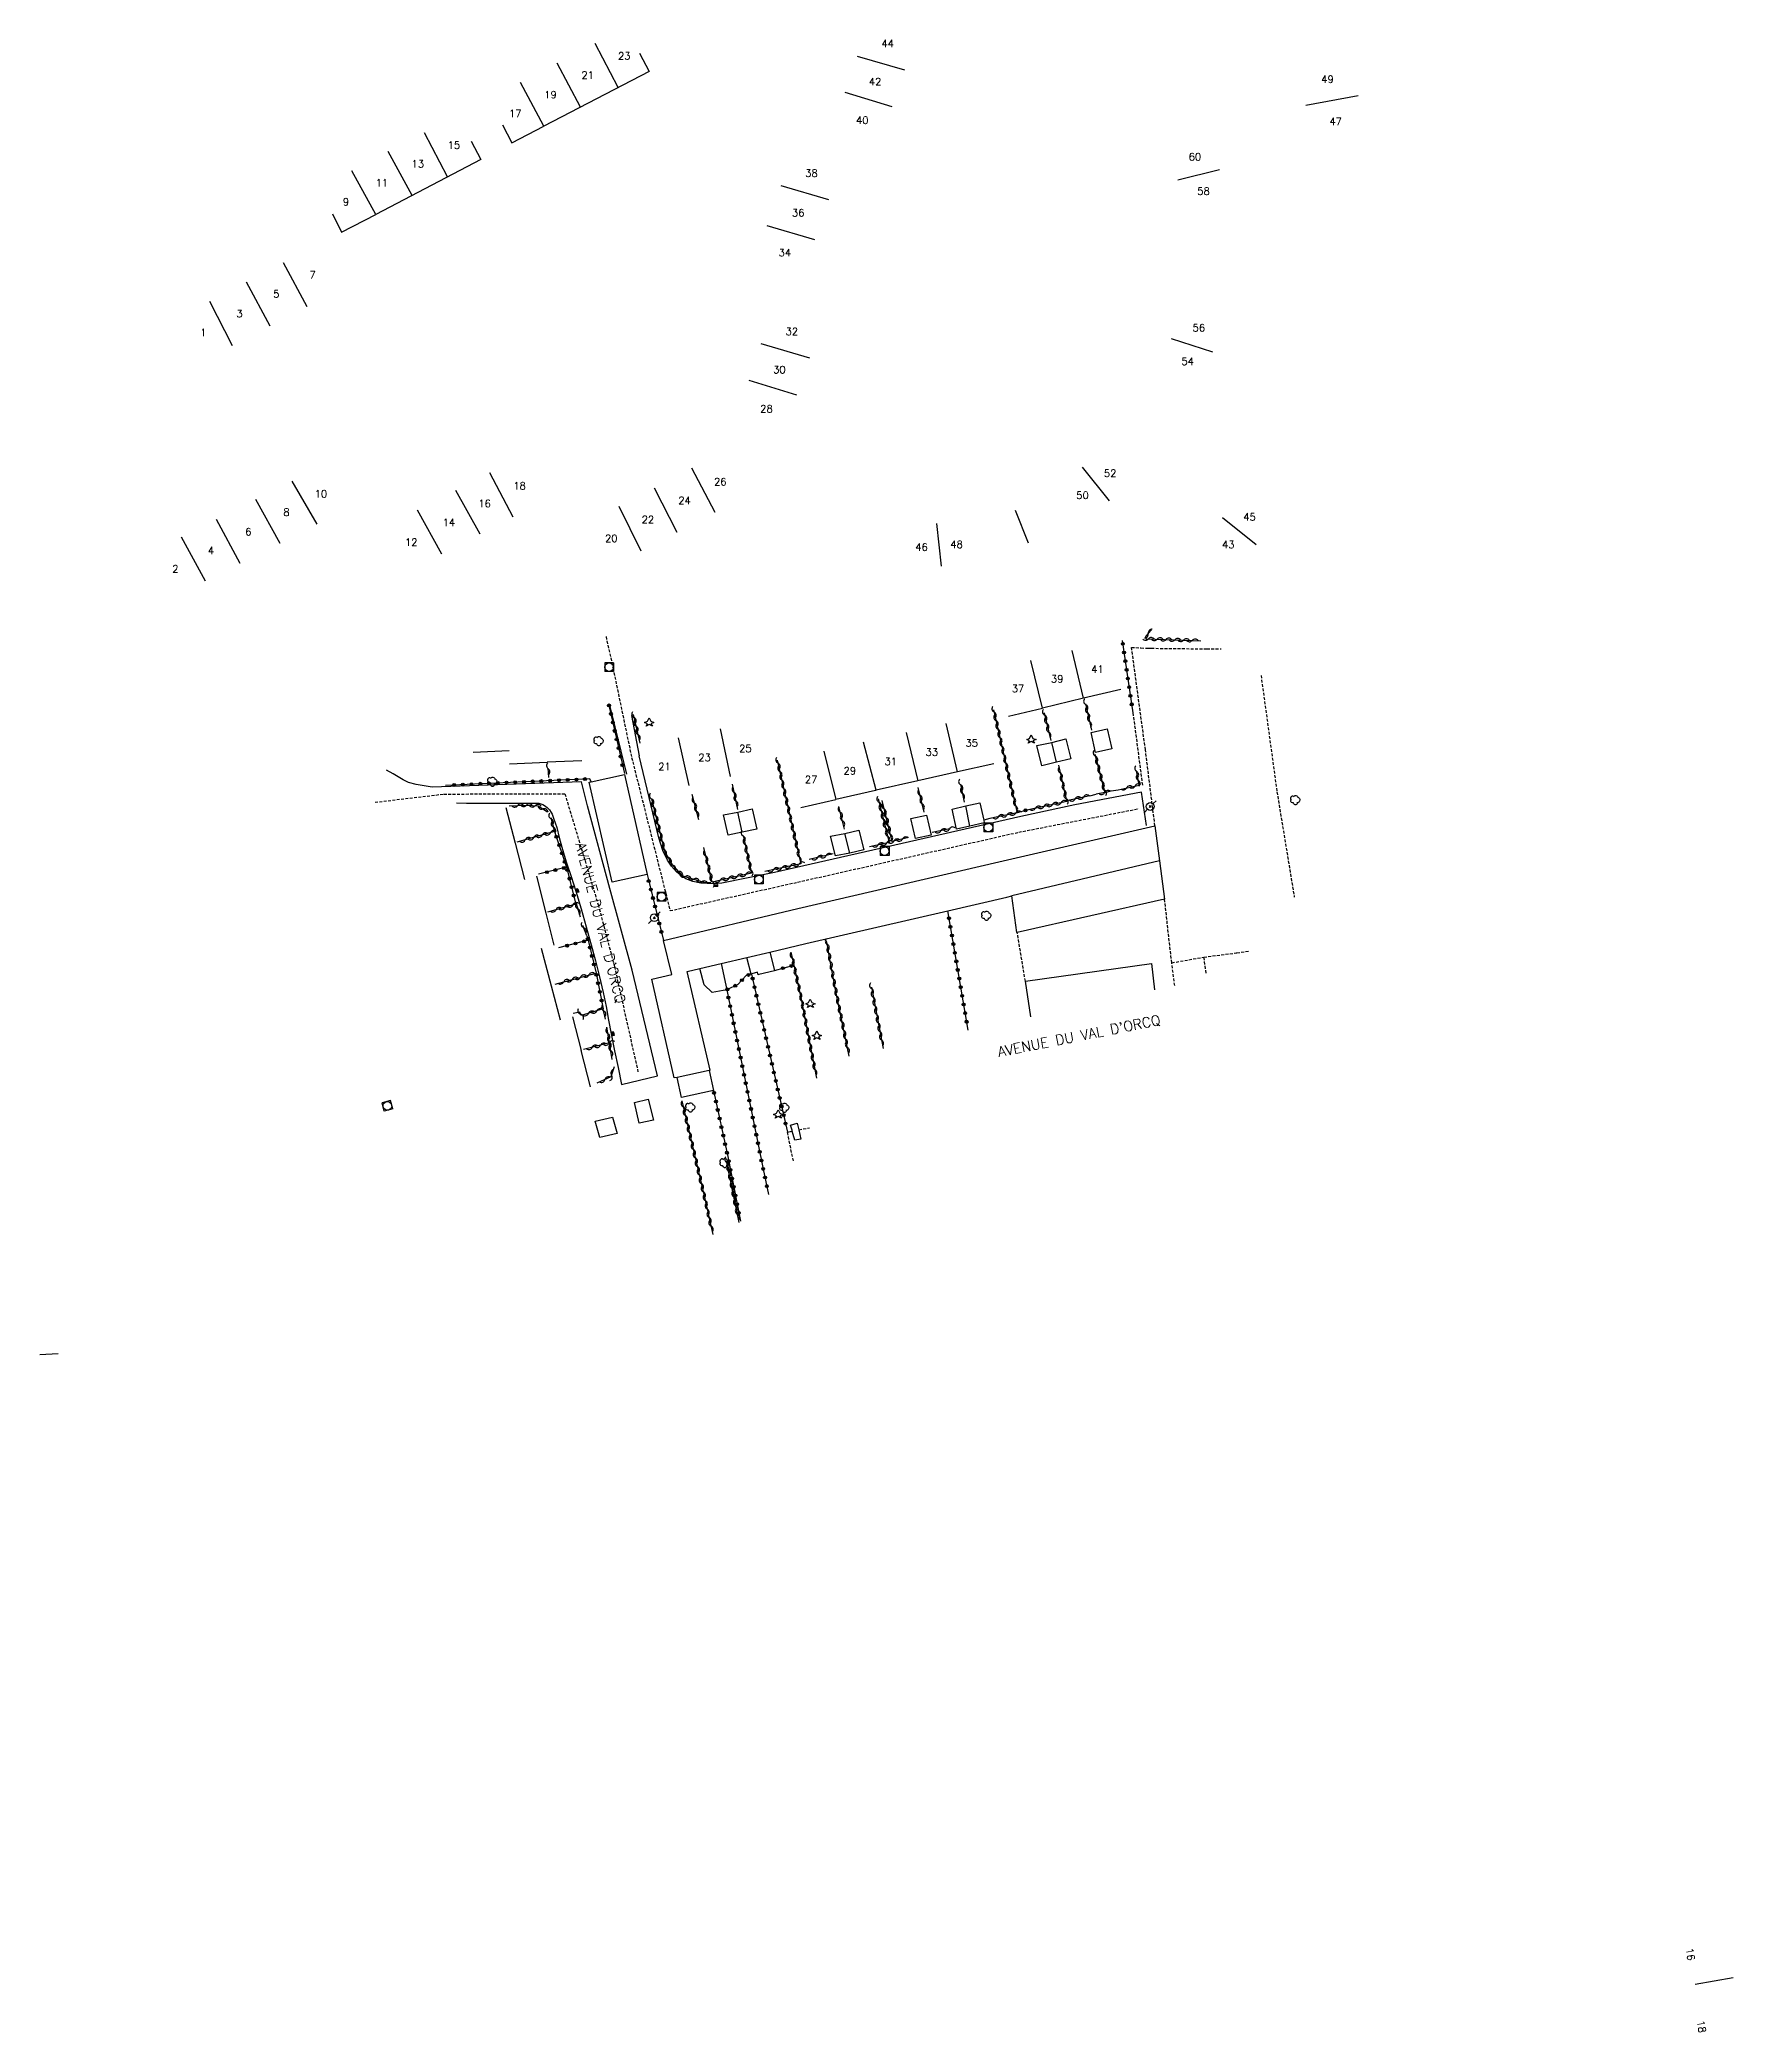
# Model space of a CAD drawing. Header units: millimetres. Extents: x 79056 to 79975, y 144167 to 145000.
# Drawn here: x 79350.2 to 79640.7, y 144166.7 to 144508.6 of the extents above; entities that cross this region are included whole.
import ezdxf
from ezdxf.enums import TextEntityAlignment as Align

# ---------------------------------------------------------------- set-up
doc = ezdxf.new("R2010")
doc.units = ezdxf.units.MM
doc.linetypes.add('DASHED', pattern=[0.75, 0.5, -0.25])
doc.layers.get('0').update_dxf_attribs({"linetype": 'CONTINUOUS'})
for name, color, linetype in [('W0001', 6, 'DASHED'), ('W0008', 7, 'CONTINUOUS'), ('W0014', 7, 'CONTINUOUS'), ('W0100', 7, 'CONTINUOUS'), ('W0101', 7, 'CONTINUOUS'), ('W0104', 1, 'CONTINUOUS'), ('W0105', 7, 'CONTINUOUS'), ('W0112', 1, 'DASHED'), ('W0300', 7, 'CONTINUOUS'), ('W0303', 7, 'CONTINUOUS'), ('W0310', 3, 'CONTINUOUS'), ('W0323', 7, 'CONTINUOUS'), ('W0401', 7, 'CONTINUOUS'), ('W0420', 7, 'CONTINUOUS'), ('W0473', 7, 'CONTINUOUS'), ('W0989', 7, 'CONTINUOUS'), ('W0991', 7, 'CONTINUOUS'), ('W1102', 7, 'CONTINUOUS')]:
    doc.layers.add(name, color=color, linetype=linetype)
doc.styles.get("Standard").update_dxf_attribs({"font": 'romans.shx', "width": 0.85})

# ---------------------------------------------------------------- blocks, each defined once
blk = doc.blocks.new('T300')
for p, q in [((-0.8, 0.51), (-0.86, 0.34)), ((-0.86, 0.34), (-0.86, 0.17)), ((-0.86, 0.17), (-0.74, 0.06)), ((-0.69, 0.63), (-0.8, 0.51)), ((-0.8, -0.06), (-0.74, 0.06)), ((-0.74, 0.06), (-0.69, 0.11)), ((-0.57, 0.69), (-0.69, 0.63)), ((-0.46, 0.69), (-0.57, 0.69)), ((-0.29, 0.63), (-0.46, 0.69)), ((-0.29, 0.63), (-0.17, 0.74)), ((-0.23, 0.57), (-0.29, 0.63)), ((-0.17, 0.74), (-0.06, 0.8)), ((-0.06, 0.8), (0.06, 0.8)), ((0.06, 0.8), (0.23, 0.74)), ((0.23, 0.74), (0.34, 0.63)), ((0.34, 0.63), (0.4, 0.51)), ((0.46, 0.46), (0.34, 0.46)), ((0.4, 0.51), (0.4, 0.46)), ((0.57, 0.4), (0.46, 0.46)), ((0.57, 0.4), (0.69, 0.29)), ((0.69, 0.29), (0.74, 0.17)), ((0.74, 0.06), (0.69, -0.17)), ((0.74, 0.17), (0.74, 0.06)), ((-0.8, -0.17), (-0.8, -0.06)), ((-0.8, -0.23), (-0.8, -0.17)), ((-0.74, -0.34), (-0.8, -0.23)), ((-0.69, -0.4), (-0.74, -0.34)), ((-0.51, -0.46), (-0.69, -0.4)), ((-0.4, -0.46), (-0.51, -0.46)), ((-0.4, -0.46), (-0.34, -0.46)), ((-0.34, -0.46), (-0.34, -0.4)), ((-0.34, -0.51), (-0.34, -0.46)), ((-0.29, -0.63), (-0.34, -0.51)), ((-0.17, -0.74), (-0.29, -0.63)), ((-0.06, -0.8), (-0.17, -0.74)), ((0.06, -0.8), (-0.06, -0.8)), ((0.17, -0.74), (0.06, -0.8)), ((0.23, -0.69), (0.17, -0.74)), ((0.29, -0.46), (0.23, -0.46)), ((0.29, -0.63), (0.23, -0.69)), ((0.46, -0.4), (0.29, -0.46)), ((0.34, -0.51), (0.29, -0.63)), ((0.34, -0.51), (0.34, -0.46)), ((0.57, -0.34), (0.46, -0.4)), ((0.63, -0.29), (0.57, -0.34)), ((0.69, -0.17), (0.63, -0.29))]:
    blk.add_line(p, q)
blk = doc.blocks.new('T303')
for p, q in [((-0.77, 0), (-0.28, 0.21)), ((-0.28, -0.21), (-0.77, 0)), ((-0.28, 0.21), (0, 0.83)), ((0, 0.83), (0.28, 0.21)), ((0.28, 0.21), (0.83, 0)), ((0.83, 0), (0.28, -0.21)), ((-0.49, -0.63), (-0.28, -0.21)), ((0, -0.35), (-0.49, -0.63)), ((0.56, -0.63), (0, -0.35)), ((0.28, -0.21), (0.56, -0.63))]:
    blk.add_line(p, q)
blk = doc.blocks.new('T401')
for p, q in [((-0.3, 0.3), (0, 0.3)), ((-0.3, -0.25), (-0.3, 0.3)), ((-0.3, 0.15), (0, 0.15)), ((-0.3, 0), (0, 0)), ((0, 0.3), (0, -0.25)), ((-0.3, -0.15), (0, -0.15)), ((-0.3, -0.25), (-0.3, -0.3)), ((-0.3, -0.3), (0, -0.3)), ((0, -0.3), (0, -0.25))]:
    blk.add_line(p, q)
blk = doc.blocks.new('T473')
for p, q in [((-0.166667, 0.166667), (0.166667, -0.166667)), ((-0.166667, -0.166667), (0.166667, 0.166667)), ((0.500001, 0.500001), (1.000002, 1.000002)), ((-1.000002, -1.000002), (-0.500001, -0.500001))]:
    blk.add_line(p, q)
blk.add_ellipse((0, 0), major_axis=(0.471405, 0.471405), ratio=1, start_param=5.4977871438, end_param=11.780972451)
blk = doc.blocks.new('T420')
for p, q in [((0.75, 0.75), (-0.75, 0.75)), ((-0.75, 0.75), (-0.75, -0.75)), ((0.75, 0.75), (0.75, -0.75)), ((0.75, -0.75), (-0.75, -0.75))]:
    blk.add_line(p, q)
blk.add_ellipse((0, 0), major_axis=(-0.53, 0.53), ratio=1, start_param=3.926991, end_param=10.210176)
blk = doc.blocks.new('t310o')
at = {"color": 0, "linetype": 'Continuous'}
for centre, start, end in [((-0.5, 0.38), 216.8699, 323.1304), ((0.5, -0.37), 36.8699, 143.1303)]:
    blk.add_arc(centre, 0.625, start, end, dxfattribs=at)
blk = doc.blocks.new('t323o')
at = {"color": 0, "linetype": 'Continuous'}
for radius in [0.25, 0.15]:
    blk.add_circle((0, 0), radius, dxfattribs=at)

msp = doc.modelspace()

# ---------------------------------------------------------------- linework, layer by layer
at = {"layer": 'W0001'}
for points in [[(79447.34, 144406.2), (79448.54, 144400.78), (79451.74, 144385.45), (79458.33, 144359.18), (79480.21, 144364.07), (79518.14, 144372.64), (79538.75, 144376.68)], [(79407.71, 144377.78), (79419.53, 144379.19), (79440.28, 144379.22), (79446, 144360.2), (79448.79, 144349.56), (79452.87, 144331.31)]]:
    msp.add_lwpolyline(points, dxfattribs=at)
at = {"layer": 'W0008'}
for points in [[(79447.89, 144394.69), (79450.86, 144382.58)], [(79451.72, 144392.64), (79453.03, 144385.73)], [(79518.52, 144375.36), (79501.9, 144371.56), (79476.25, 144365.74), (79467.2, 144363.91), (79465.76, 144363.79), (79463.62, 144363.87), (79462.24, 144364.2), (79461.05, 144364.64), (79460.34, 144365.11), (79459.45, 144365.82), (79458.58, 144366.8), (79457.88, 144367.86), (79457.08, 144369.52), (79456.39, 144371.67), (79453.03, 144385.73)], [(79443.12, 144381.26), (79417.54, 144380.36), (79416.16, 144380.58), (79414.78, 144380.8), (79413.46, 144381.17), (79412.56, 144381.61), (79411.69, 144382.12), (79410.82, 144382.64)], [(79450.01, 144329.37), (79456.2, 144330.83), (79451.81, 144348.97), (79448.02, 144362.99), (79444.18, 144377.17), (79443.12, 144381.26)], [(79421.67, 144377.68), (79423.41, 144377.6), (79425.03, 144377.61), (79426.65, 144377.63), (79429.71, 144377.64), (79432.76, 144377.64), (79435.81, 144377.64)], [(79435.81, 144377.64), (79436.15, 144377.5), (79436.48, 144377.37), (79436.79, 144377.21), (79437.23, 144376.88), (79437.62, 144376.47), (79437.94, 144376.02), (79438.09, 144375.72), (79438.21, 144375.39), (79438.34, 144375.07), (79438.88, 144373.43), (79439.3, 144371.76), (79439.74, 144370.09), (79440.53, 144367.57), (79441.36, 144365.06), (79442.16, 144362.55), (79443.08, 144359.48), (79443.96, 144356.39), (79444.81, 144353.3), (79445.54, 144350.58), (79446.24, 144347.85), (79446.87, 144345.11), (79447.34, 144342.75), (79447.77, 144340.39), (79448.21, 144338.02), (79448.8, 144335.14), (79449.41, 144332.25), (79450.01, 144329.37)], [(79540.08, 144373.79), (79539.19, 144379.52), (79527.76, 144377.31), (79518.52, 144375.36)]]:
    msp.add_lwpolyline(points, dxfattribs=at)
at = {"layer": 'W0014'}
msp.add_lwpolyline([(79410.82, 144382.64), (79409.69, 144383.27)], dxfattribs=at)
at = {"layer": 'W0100', "flags": 128}
msp.add_lwpolyline([(79353.34, 144283.13), (79350.21, 144282.96)], dxfattribs=at)
at = {"layer": 'W0100'}
msp.add_lwpolyline([(79634.17, 144175.01), (79640.71, 144176.15)], dxfattribs=at)
at = {"layer": 'W0101'}
for points in [[(79453.11, 144506.33), (79454.76, 144503.18), (79436.68, 144493.78)], [(79429.57, 144494.02), (79431.19, 144490.92), (79436.68, 144493.78)], [(79424.2, 144491.24), (79425.86, 144488.08), (79407.84, 144478.64)], [(79400.39, 144478.73), (79401.99, 144475.59), (79407.84, 144478.64)], [(79535.64, 144397.15), (79529.25, 144395.62)], [(79516.41, 144392.54), (79522.23, 144393.94)], [(79529.25, 144395.62), (79522.23, 144393.94)], [(79430.7, 144386.58), (79424.53, 144386.3)], [(79430.8, 144384.37), (79437.22, 144384.63)], [(79443.19, 144384.87), (79437.22, 144384.63)], [(79513.86, 144384.39), (79507.64, 144382.98)], [(79493.67, 144379.83), (79493.57, 144379.8), (79486.78, 144378.25)], [(79500.82, 144381.44), (79493.67, 144379.83)], [(79507.64, 144382.98), (79500.82, 144381.44)], [(79430.18, 144376.86), (79431.74, 144370.76)], [(79480.77, 144376.88), (79486.78, 144378.25)], [(79431.74, 144370.76), (79433.33, 144364.55)], [(79435.39, 144365.08), (79436.99, 144358.77)], [(79436.99, 144358.77), (79438.38, 144353.28)], [(79436.21, 144352.73), (79437.93, 144346.3)], [(79437.93, 144346.3), (79439.49, 144340.44)], [(79441.57, 144340.96), (79443.06, 144335.16)], [(79444.66, 144328.95), (79443.06, 144335.16)]]:
    msp.add_lwpolyline(points, dxfattribs=at)
at = {"layer": 'W0104'}
for points in [[(79531.32, 144386.31), (79530.55, 144389.75), (79533.33, 144390.4), (79534.12, 144386.96), (79531.32, 144386.31)], [(79448.39, 144364.05), (79444.44, 144381.21), (79444.81, 144381.29), (79450.54, 144382.52), (79454.38, 144365.38)], [(79500.41, 144371.57), (79499.65, 144375.02), (79502.32, 144375.59), (79503.11, 144372.14), (79500.41, 144371.57)], [(79453.05, 144322.7), (79452.2, 144326.29), (79454.55, 144326.84), (79455.47, 144323.21), (79453.05, 144322.7)], [(79446.27, 144320.23), (79445.49, 144323.04), (79448.48, 144323.75), (79449.23, 144320.94), (79446.27, 144320.23)]]:
    msp.add_lwpolyline(points, close=True, dxfattribs=at)
for points in [[(79524.64, 144384.66), (79522.09, 144384.04), (79521.27, 144387.53), (79523.82, 144388.03)], [(79523.82, 144388.03), (79526.23, 144388.69), (79527.1, 144385.23), (79524.64, 144384.66)], [(79524.64, 144384.66), (79523.82, 144388.03)], [(79469.98, 144376.09), (79472.41, 144376.63), (79473.22, 144373.19), (79470.68, 144372.67)], [(79509.77, 144373.66), (79507.45, 144373.18), (79506.71, 144376.62), (79509.07, 144377.15)], [(79509.07, 144377.15), (79511.5, 144377.67), (79512.15, 144374.69), (79512.24, 144374.26), (79509.77, 144373.66)], [(79509.77, 144373.66), (79509.07, 144377.15)], [(79459.04, 144330.48), (79455.21, 144347.43), (79458.62, 144348.23), (79457.21, 144354.07), (79480.24, 144359.53), (79514.74, 144367.54), (79541.51, 144373.73), (79542.3, 144367.72)], [(79470.68, 144372.67), (79468.31, 144372.16), (79467.51, 144375.64), (79469.98, 144376.09)], [(79470.68, 144372.67), (79469.98, 144376.09)], [(79488.3, 144372.44), (79490.7, 144373), (79491.58, 144369.59), (79489.16, 144369.07)], [(79489.16, 144369.07), (79486.69, 144368.56), (79485.88, 144371.94), (79488.3, 144372.44)], [(79489.16, 144369.07), (79488.3, 144372.44)], [(79542.3, 144367.72), (79543.16, 144361.16), (79517.9, 144355.45), (79517.8, 144355.43), (79516.94, 144361.7)], [(79542.3, 144367.72), (79516.94, 144361.7)], [(79465.06, 144331.76), (79465.19, 144331.79), (79461.26, 144348.73), (79463.44, 144349.24), (79467.07, 144350.1), (79471.52, 144351.15), (79475.43, 144352.07), (79481.61, 144353.52), (79505.97, 144359.15), (79516.08, 144361.49), (79516.94, 144361.7)], [(79467.07, 144350.1), (79468.06, 144345.62), (79465.57, 144345.11), (79464.2, 144346.44), (79463.44, 144349.24)], [(79475.43, 144352.07), (79476.25, 144348.92), (79476.27, 144348.87), (79473.54, 144348.2), (79473.47, 144348.18), (79473.33, 144348.6), (79472.33, 144348.32), (79472.3, 144348.31), (79472.26, 144348.3), (79471.52, 144351.15)], [(79520.23, 144340.98), (79519.28, 144347.06), (79540.91, 144350.13), (79541.46, 144345.57)], [(79459.56, 144330.58), (79459.04, 144330.48)], [(79459.04, 144330.48), (79459.04, 144330.48)], [(79465.06, 144331.76), (79465.79, 144328.33), (79460.29, 144327.11), (79459.56, 144330.58)], [(79465.06, 144331.76), (79459.56, 144330.58)]]:
    msp.add_lwpolyline(points, dxfattribs=at)
at = {"layer": 'W0105'}
msp.add_lwpolyline([(79479.73, 144319.78), (79479.29, 144321.37), (79479.25, 144321.52), (79479.01, 144322.39), (79480.13, 144322.7), (79480.44, 144321.59), (79480.77, 144319.99)], close=True, dxfattribs=at)
at = {"layer": 'W0112'}
for points in [[(79541.51, 144373.73), (79539.88, 144386.79), (79537.5, 144404.36), (79539.12, 144404.26), (79539.12, 144404.27), (79540.37, 144404.21), (79540.38, 144404.22), (79540.9, 144404.2), (79540.9, 144404.2), (79550.43, 144404.1), (79552.89, 144404.11)], [(79559.71, 144399.54), (79562.45, 144379.55), (79565.42, 144361.49)], [(79537.74, 144393.1), (79539.38, 144380.52)], [(79544.9, 144346.32), (79544.4, 144350.23), (79543.16, 144361.16)], [(79519.28, 144347.06), (79517.9, 144355.45)], [(79544.4, 144350.23), (79549.92, 144351.21)], [(79549.92, 144351.21), (79555.47, 144351.92), (79555.58, 144351.94), (79557.69, 144352.23)], [(79550.3, 144348.48), (79549.92, 144351.21)], [(79480.44, 144321.59), (79482.24, 144321.93)], [(79479.48, 144316.24), (79478.46, 144321.19), (79478.98, 144321.28)], [(79478.98, 144321.28), (79479.29, 144321.37)]]:
    msp.add_lwpolyline(points, dxfattribs=at)
at = {"layer": 'W0310'}
for points in [[(79540.95, 144407.38), (79540.93, 144407.34), (79539.9, 144406.22), (79540.03, 144405.81), (79549.41, 144405.5)], [(79513.82, 144393.65), (79516.57, 144381.63), (79517.87, 144375.96), (79513.21, 144375.01)], [(79529.61, 144394.65), (79530.62, 144390.15)], [(79452.01, 144392.81), (79453.16, 144387.93)], [(79522.51, 144393.11), (79523.63, 144388.36)], [(79437.52, 144382.02), (79437.43, 144383.62)], [(79476.72, 144385.02), (79476.72, 144385.02), (79480.74, 144367.23), (79474.6, 144365.87)], [(79524.98, 144384.14), (79526.34, 144378.03), (79526.37, 144377.91), (79519.53, 144376.45)], [(79531.22, 144386.03), (79532.94, 144379.47), (79533.98, 144379.75)], [(79535.2, 144379.92), (79538.78, 144380.73), (79538.36, 144383.22)], [(79469.93, 144376.51), (79469.06, 144380.88)], [(79501.94, 144376.06), (79500.88, 144380.3)], [(79508.17, 144380.87), (79508.8, 144377.81)], [(79430.7, 144377.15), (79433.63, 144377.27), (79435.69, 144377.15), (79437.31, 144376.14)], [(79455.17, 144378.36), (79457.4, 144369.36), (79458.76, 144366.97), (79460.52, 144365.15), (79464.29, 144364.01), (79465.3, 144363.99)], [(79463.28, 144374.74), (79462.14, 144379.09)], [(79488.28, 144373.14), (79487.31, 144377.07)], [(79494.04, 144378.34), (79495.89, 144370.9), (79492.57, 144370.13)], [(79499.25, 144371.72), (79496.45, 144371.05), (79494.69, 144378.06)], [(79530.33, 144378.91), (79526.34, 144378.03)], [(79532.94, 144379.47), (79531.43, 144379.15)], [(79437.86, 144375.15), (79438.53, 144372.75), (79432.05, 144370.94)], [(79506.32, 144373.2), (79503.31, 144372.58)], [(79470.86, 144372.07), (79472.3, 144365.63), (79465.55, 144364.09), (79464.11, 144369.99)], [(79486.31, 144368.91), (79482.17, 144367.94)], [(79442.96, 144358.08), (79442.25, 144360.33), (79442.16, 144360.3), (79437.32, 144358.94)], [(79444.07, 144354.84), (79443.39, 144356.63)], [(79489.05, 144334.23), (79486.83, 144345.03), (79485.71, 144351.17), (79485.28, 144353.55), (79485.19, 144354.01)], [(79479.06, 144352.05), (79479.56, 144349.8), (79480.79, 144344.3), (79483.44, 144330.44)], [(79438.63, 144346.57), (79445.63, 144348.48)], [(79492.86, 144346.03), (79494.87, 144335.5)], [(79447.26, 144340.55), (79446.87, 144342.31), (79443.1, 144341.21), (79442.86, 144341.74), (79441.72, 144341.55)], [(79448.42, 144333.65), (79447.94, 144336.48), (79447.48, 144339.17)], [(79447.94, 144336.48), (79443.5, 144335.36)], [(79448.72, 144332.37), (79448.18, 144330.64), (79445.76, 144329.59)], [(79460.35, 144326.56), (79464.18, 144310.26), (79465.68, 144303.59)], [(79470.18, 144305.65), (79468.03, 144316.23)]]:
    msp.add_lwpolyline(points, dxfattribs=at)
at = {"layer": 'W0323'}
for points in [[(79535.91, 144405.56), (79537.74, 144393.1)], [(79447.79, 144394.68), (79450.49, 144382.69)], [(79444.81, 144381.29), (79444.59, 144381.79), (79419.78, 144380.68)], [(79533.98, 144379.75), (79535.2, 144379.92)], [(79519.53, 144376.45), (79517.87, 144375.96)], [(79530.33, 144378.91), (79531.43, 144379.15)], [(79513.21, 144375.01), (79512.15, 144374.69)], [(79438.53, 144372.75), (79440.59, 144366.62), (79435.75, 144365.42)], [(79440.59, 144366.62), (79442.16, 144360.3)], [(79454.38, 144365.38), (79454.79, 144363.78), (79455.25, 144361.9), (79457.21, 144354.07)], [(79509.45, 144338.65), (79505.97, 144359.15)], [(79444.26, 144354.09), (79439.2, 144352.8)], [(79444.07, 144354.84), (79444.26, 144354.09), (79445.63, 144348.48)], [(79476.25, 144348.92), (79479.56, 144349.8)], [(79445.63, 144348.48), (79446.87, 144342.31)], [(79472.26, 144348.3), (79471.38, 144348.04), (79469.94, 144346.49), (79468.06, 144345.62), (79474.3, 144314.85), (79475.24, 144310.46)], [(79472.33, 144348.32), (79472.3, 144348.31), (79472.26, 144348.3)], [(79472.3, 144348.31), (79478.46, 144321.19)], [(79465.79, 144328.33), (79468.23, 144316.98), (79470.42, 144305.88)]]:
    msp.add_lwpolyline(points, dxfattribs=at)
at = {"layer": 'W0991'}
for points in [[(79529.25, 144395.62), (79527.3, 144403.84)], [(79522.23, 144393.94), (79520.25, 144402.13)], [(79468.71, 144382.19), (79466.98, 144390.4)], [(79507.64, 144382.98), (79505.7, 144391.28)], [(79459.74, 144388.81), (79461.56, 144380.64)], [(79484.71, 144386.57), (79486.78, 144378.25)], [(79493.67, 144379.83), (79491.49, 144388.1)], [(79498.84, 144389.74), (79500.82, 144381.44)]]:
    msp.add_lwpolyline(points, dxfattribs=at)
at = {"layer": 'W1102'}
for points in [[(79449.44, 144500.42), (79445.47, 144507.98)], [(79442.96, 144497.05), (79438.96, 144504.57)], [(79490.42, 144505.79), (79498.54, 144503.46)], [(79436.68, 144493.78), (79432.68, 144501.29)], [(79496.46, 144497.09), (79488.36, 144499.57)], [(79576.37, 144499.01), (79567.41, 144497.32)], [(79420.14, 144485.08), (79416.19, 144492.67)], [(79414.06, 144481.9), (79409.99, 144489.42)], [(79407.84, 144478.64), (79403.75, 144486.14)], [(79552.61, 144486.3), (79545.44, 144484.53)], [(79477.32, 144483.61), (79485.5, 144481.21)], [(79483.18, 144474.29), (79475, 144476.66)], [(79551.44, 144454.98), (79544.38, 144457.31)], [(79533.7, 144429.51), (79529.09, 144435.28)], [(79519.83, 144422.25), (79517.59, 144427.82)], [(79504.9, 144418.27), (79504.09, 144425.6)], [(79558.89, 144421.94), (79553.11, 144426.56)]]:
    msp.add_lwpolyline(points, dxfattribs=at)
at = {"layer": 'W1102', "flags": 128}
for points in [[(79391.97, 144470.4), (79395.99, 144462.87)], [(79385.62, 144467.07), (79389.64, 144459.52)], [(79379.3, 144463.75), (79383.21, 144456.13)], [(79482.31, 144453.99), (79473.95, 144456.44)], [(79480.06, 144447.61), (79471.88, 144450.15)], [(79466.04, 144427.48), (79462.07, 144435.08)], [(79397.76, 144425.48), (79393.47, 144432.89)], [(79425.75, 144423.76), (79421.56, 144431.29)], [(79431.44, 144426.7), (79427.4, 144434.31)], [(79455.58, 144431.72), (79459.49, 144424.1)], [(79391.43, 144422.2), (79387.27, 144429.73)], [(79419.17, 144420.37), (79414.98, 144427.88)], [(79449.56, 144428.59), (79453.33, 144420.92)], [(79384.57, 144418.75), (79380.49, 144426.27)], [(79378.63, 144415.73), (79374.51, 144423.27)]]:
    msp.add_lwpolyline(points, dxfattribs=at)

# ---------------------------------------------------------------- block references
at = {"layer": 'W0300'}
for p in [(79446.12, 144388.24), (79427.87, 144381.28), (79565.65, 144378.12), (79512.61, 144358.31), (79461.85, 144325.38), (79477.97, 144325.37), (79467.72, 144315.88)]:
    msp.add_blockref('T300', p, dxfattribs=at)
at = {"layer": 'W0303'}
for p in [(79454.73, 144391.46), (79520.28, 144388.53), (79482.38, 144343.19), (79483.5, 144337.73), (79476.86, 144324.2)]:
    msp.add_blockref('T303', p, dxfattribs=at)
at = {"layer": 'W0310'}
for p, rotation in [((79540.37, 144406.73), 227.4014912042834), ((79540.41, 144405.8), 358.1042443888662), ((79541.91, 144405.75), 358.1042443888662), ((79543.41, 144405.7), 358.1042443888662), ((79544.91, 144405.65), 358.1042443888662), ((79546.41, 144405.6), 358.1042443888662), ((79547.91, 144405.55), 358.1042443888662), ((79513.91, 144393.26), 282.8798828388072), ((79522.6, 144392.74), 283.2566410278038), ((79529.64, 144394.54), 282.5894595350142), ((79529.96, 144393.08), 282.5894595350142), ((79452.13, 144392.32), 283.2348641089021), ((79452.47, 144390.86), 283.2348641089021), ((79452.81, 144389.4), 283.2348641089021), ((79514.24, 144391.8), 282.8798828388072), ((79514.58, 144390.33), 282.8798828388072), ((79522.94, 144391.28), 283.2566410278038), ((79523.28, 144389.82), 283.2566410278038), ((79530.29, 144391.61), 282.5894595350142), ((79514.91, 144388.87), 282.8798828388072), ((79515.25, 144387.41), 282.8798828388072), ((79515.58, 144385.95), 282.8798828388072), ((79531.31, 144385.68), 284.6709490069404), ((79437.43, 144383.52), 93.18976522950953), ((79476.84, 144384.51), 282.7296512305568), ((79477.17, 144383.05), 282.7296512305568), ((79515.92, 144384.48), 282.8798828388072), ((79516.25, 144383.02), 282.8798828388072), ((79525.27, 144382.8), 282.5873466776925), ((79531.69, 144384.23), 284.6709490069404), ((79532.07, 144382.78), 284.6709490069404), ((79538.39, 144383.03), 99.57828269239558), ((79469.34, 144379.45), 101.2242584899461), ((79477.5, 144381.58), 282.7296512305568), ((79477.83, 144380.12), 282.7296512305568), ((79501.22, 144378.97), 103.9504238247221), ((79508.19, 144380.75), 281.6553003136947), ((79508.5, 144379.28), 281.6553003136947), ((79516.58, 144381.56), 282.8824083326338), ((79516.92, 144380.1), 282.8824083326338), ((79525.6, 144381.34), 282.5873466776925), ((79525.93, 144379.88), 282.5873466776925), ((79532.9, 144379.46), 192.0246339965958), ((79532.45, 144381.33), 284.6709490069404), ((79532.83, 144379.88), 284.6709490069404), ((79536.66, 144380.25), 12.87761037985138), ((79538.13, 144380.58), 12.87761037985138), ((79538.64, 144381.55), 99.57828269239558), ((79432.2, 144377.21), 2.421707152244647), ((79433.7, 144377.27), 356.6858433369595), ((79435.19, 144377.18), 356.6858433369595), ((79436.54, 144376.62), 328.0645245353101), ((79455.17, 144378.35), 283.8864195860062), ((79455.53, 144376.9), 283.8864195860062), ((79455.89, 144375.44), 283.8864195860062), ((79462.52, 144377.65), 104.6525697743517), ((79462.9, 144376.2), 104.6525697743517), ((79469.64, 144377.98), 101.2242584899461), ((79478.16, 144378.66), 282.7296512305568), ((79478.49, 144377.19), 282.7296512305568), ((79478.82, 144375.73), 282.7296512305568), ((79487.56, 144376.05), 103.8852848773188), ((79494.18, 144377.77), 283.9945540438371), ((79494.54, 144376.32), 283.9945540438371), ((79495.06, 144376.61), 104.0747112049261), ((79501.58, 144377.52), 103.9504238247221), ((79517.62, 144375.91), 191.5179875385725), ((79517.25, 144378.64), 282.8824083326338), ((79517.59, 144377.17), 282.8824083326338), ((79521, 144376.77), 192.0495237269795), ((79522.47, 144377.08), 192.0495237269795), ((79523.93, 144377.39), 192.0495237269795), ((79525.4, 144377.71), 192.0495237269795), ((79526.26, 144378.41), 282.5873466776925), ((79527.81, 144378.35), 192.4907526008396), ((79529.27, 144378.68), 192.4907526008396), ((79437.83, 144372.55), 195.6225666546722), ((79437.92, 144374.94), 285.4786381653688), ((79438.32, 144373.49), 285.4786381653688), ((79456.25, 144373.99), 283.8864195860062), ((79456.61, 144372.53), 283.8864195860062), ((79470.88, 144371.98), 282.5797062776098), ((79479.15, 144374.27), 282.7296512305568), ((79479.48, 144372.81), 282.7296512305568), ((79487.92, 144374.59), 103.8852848773188), ((79494.91, 144374.86), 283.9945540438371), ((79495.27, 144373.41), 283.9945540438371), ((79495.42, 144375.15), 104.0747112049261), ((79495.63, 144371.95), 283.9945540438371), ((79495.79, 144373.7), 104.0747112049261), ((79496.15, 144372.24), 104.0747112049261), ((79504.78, 144372.88), 191.7264888376602), ((79506.25, 144373.19), 191.7264888376602), ((79514.68, 144375.31), 191.5179875385725), ((79516.15, 144375.61), 191.5179875385725), ((79433.49, 144371.34), 195.6225666546722), ((79434.94, 144371.74), 195.6225666546722), ((79436.38, 144372.15), 195.6225666546722), ((79456.97, 144371.07), 283.8864195860062), ((79457.33, 144369.62), 283.8864195860062), ((79464.46, 144368.54), 103.7230424621864), ((79471.21, 144370.51), 282.5797062776098), ((79471.53, 144369.05), 282.5797062776098), ((79479.81, 144371.34), 282.7296512305568), ((79480.14, 144369.88), 282.7296512305568), ((79494.03, 144370.47), 192.9820386879409), ((79495.49, 144370.8), 192.9820386879409), ((79496.72, 144371.12), 193.3500414022203), ((79498.18, 144371.46), 193.3500414022203), ((79458.01, 144368.29), 299.667174591407), ((79458.75, 144366.98), 299.667174591407), ((79459.79, 144365.9), 314.0911256612543), ((79464.82, 144367.08), 103.7230424621864), ((79465.18, 144365.62), 103.7230424621864), ((79471.86, 144367.59), 282.5797062776098), ((79472.19, 144366.12), 282.5797062776098), ((79476.06, 144366.2), 192.4981745987323), ((79477.53, 144366.52), 192.4981745987323), ((79478.99, 144366.85), 192.4981745987323), ((79480.46, 144367.17), 192.4981745987323), ((79480.47, 144368.42), 282.7296512305568), ((79483.63, 144368.28), 193.1471465828492), ((79485.09, 144368.62), 193.1471465828492), ((79460.95, 144365.02), 343.1361091650448), ((79462.39, 144364.58), 343.1361091650448), ((79463.82, 144364.15), 343.1361091650448), ((79465.53, 144364.17), 103.7230424621864), ((79466.94, 144364.41), 192.8916048872788), ((79468.4, 144364.74), 192.8916048872788), ((79469.86, 144365.08), 192.8916048872788), ((79471.32, 144365.41), 192.8916048872788), ((79438.76, 144359.35), 195.690485552431), ((79440.2, 144359.75), 195.690485552431), ((79441.65, 144360.16), 195.690485552431), ((79442.51, 144359.49), 107.5488036625989), ((79443.54, 144356.24), 110.8957326161698), ((79485.31, 144353.37), 100.3705890894515), ((79485.58, 144351.9), 100.3705890894515), ((79479.29, 144351.03), 282.5745345784453), ((79479.62, 144349.56), 282.5696575527828), ((79479.94, 144348.1), 282.5696575527828), ((79485.85, 144350.42), 100.3598288669017), ((79486.12, 144348.95), 100.3598288669017), ((79440.08, 144346.97), 15.29876127405062), ((79441.52, 144347.36), 15.29876127405062), ((79442.97, 144347.76), 15.29876127405062), ((79444.42, 144348.15), 15.29876127405062), ((79480.27, 144346.63), 282.5696575527828), ((79480.59, 144345.17), 282.5696575527828), ((79486.39, 144347.47), 100.3598288669017), ((79486.66, 144345.99), 100.3598288669017), ((79486.94, 144344.52), 101.5873973526507), ((79492.9, 144345.81), 280.8279519851678), ((79443, 144341.42), 114.7202727101917), ((79445.76, 144341.98), 196.2357165933783), ((79446.95, 144341.98), 102.4907994182575), ((79480.9, 144343.7), 280.8469174252099), ((79481.19, 144342.23), 280.8469174252099), ((79487.24, 144343.05), 101.5873973526507), ((79487.54, 144341.58), 101.5873973526507), ((79493.18, 144344.34), 280.8279519851678), ((79493.46, 144342.86), 280.8279519851678), ((79493.75, 144341.39), 280.8279519851678), ((79444.32, 144341.56), 196.2357165933783), ((79447.67, 144338.09), 99.6250053711937), ((79481.47, 144340.76), 280.8469174252099), ((79481.75, 144339.28), 280.8469174252099), ((79482.03, 144337.81), 280.8469174252099), ((79487.84, 144340.11), 101.5873973526507), ((79488.14, 144338.64), 101.5873973526507), ((79494.03, 144339.92), 280.8279519851678), ((79494.31, 144338.44), 280.8279519851678), ((79444.96, 144335.73), 194.2153680955976), ((79446.41, 144336.09), 194.2153680955976), ((79447.86, 144336.46), 194.2153680955976), ((79447.92, 144336.61), 99.6250053711937), ((79448.17, 144335.13), 99.646077585873), ((79482.31, 144336.34), 280.8469174252099), ((79482.6, 144334.86), 280.8469174252099), ((79488.44, 144337.17), 101.5873973526507), ((79488.75, 144335.7), 101.5873973526507), ((79494.59, 144336.97), 280.8279519851678), ((79448.29, 144330.98), 252.6969939522692), ((79482.88, 144333.39), 280.8469174252099), ((79483.16, 144331.92), 280.8469174252099), ((79447.13, 144330.19), 203.5451447949299), ((79460.59, 144325.51), 283.2262167396289), ((79460.94, 144324.05), 283.2262167396289), ((79461.28, 144322.59), 283.2262167396289), ((79461.62, 144321.13), 283.2262167396289), ((79461.97, 144319.67), 283.2262167396289), ((79462.31, 144318.21), 283.2262167396289), ((79462.65, 144316.75), 283.2262167396289), ((79463, 144315.29), 283.2262167396289), ((79463.34, 144313.83), 283.2262167396289), ((79468.09, 144315.94), 101.4339270167943), ((79468.39, 144314.47), 101.4339270167943), ((79463.68, 144312.37), 283.2262167396289), ((79464.03, 144310.91), 283.2262167396289), ((79468.69, 144313), 101.4339270167943), ((79468.99, 144311.53), 101.4339270167943), ((79464.36, 144309.45), 282.7216176480446), ((79464.69, 144307.98), 282.7216176480446), ((79469.28, 144310.06), 101.4339270167943), ((79469.58, 144308.59), 101.4339270167943), ((79469.88, 144307.12), 101.4339270167943), ((79465.02, 144306.52), 282.7216176480446), ((79465.35, 144305.06), 282.7216176480446)]:
    msp.add_blockref('t310o', p, dxfattribs=dict(at, rotation=rotation))
at = {"layer": 'W0323'}
for p, rotation in [((79536, 144404.97), 278.3726370198373), ((79536.22, 144403.48), 278.3726370198373), ((79536.43, 144402), 278.3726370198373), ((79536.65, 144400.52), 278.3726370198373), ((79536.87, 144399.03), 278.3726370198373), ((79537.09, 144397.55), 278.3726370198373), ((79447.85, 144394.4), 282.6722852038862), ((79537.31, 144396.06), 278.3726370198373), ((79537.53, 144394.58), 278.3726370198373), ((79448.18, 144392.94), 282.6722852038862), ((79448.51, 144391.47), 282.6722852038862), ((79448.84, 144390.01), 282.6722852038862), ((79449.17, 144388.55), 282.6722852038862), ((79449.5, 144387.08), 282.6722852038862), ((79449.83, 144385.62), 282.6722852038862), ((79450.16, 144384.16), 282.6722852038862), ((79421.27, 144380.74), 182.5700938902312), ((79422.77, 144380.81), 182.5700938902312), ((79424.27, 144380.88), 182.5700938902312), ((79425.77, 144380.95), 182.5700938902312), ((79427.27, 144381.01), 182.5700938902312), ((79428.77, 144381.08), 182.5700938902312), ((79430.27, 144381.15), 182.5700938902312), ((79431.76, 144381.21), 182.5700938902312), ((79433.26, 144381.28), 182.5700938902312), ((79434.76, 144381.35), 182.5700938902312), ((79436.26, 144381.42), 182.5700938902312), ((79437.76, 144381.48), 182.5700938902312), ((79439.26, 144381.55), 182.5700938902312), ((79440.75, 144381.62), 182.5700938902312), ((79442.25, 144381.69), 182.5700938902312), ((79443.75, 144381.75), 182.5700938902312), ((79519.3, 144376.39), 196.6108589905286), ((79438.83, 144371.85), 288.5554179876538), ((79439.31, 144370.43), 288.5554179876538), ((79437.21, 144365.78), 193.8633471596369), ((79438.66, 144366.14), 193.8633471596369), ((79439.79, 144369), 288.5554179876538), ((79440.12, 144366.5), 193.8633471596369), ((79440.26, 144367.58), 288.5554179876538), ((79440.71, 144366.12), 283.991417779649), ((79441.07, 144364.67), 283.991417779649), ((79441.44, 144363.21), 283.991417779649), ((79454.66, 144364.26), 284.0194115712115), ((79455.03, 144362.8), 284.0362434679265), ((79441.8, 144361.76), 283.991417779649), ((79455.39, 144361.35), 284.0362434678764), ((79455.76, 144359.89), 284.0362434678764), ((79456.12, 144358.44), 284.0362434678764), ((79456.48, 144356.98), 284.0362434678764), ((79456.85, 144355.53), 284.0362434678764), ((79506.18, 144357.87), 99.63809313606407), ((79506.43, 144356.39), 99.63809313606407), ((79440.65, 144353.17), 194.3448831138856), ((79442.1, 144353.54), 194.3448831138856), ((79443.55, 144353.91), 194.3448831138856), ((79444.2, 144354.31), 283.8007578724905), ((79444.56, 144352.85), 283.754688079426), ((79506.69, 144354.92), 99.63809313606407), ((79506.94, 144353.44), 99.63809313606407), ((79444.91, 144351.4), 283.754688079426), ((79445.27, 144349.94), 283.754688079426), ((79477.7, 144349.31), 14.77081652777824), ((79479.15, 144349.69), 14.77081652777824), ((79507.19, 144351.96), 99.63809313606407), ((79507.44, 144350.48), 99.63809313606407), ((79507.69, 144349), 99.63809313606407), ((79445.69, 144348.19), 281.4026440104582), ((79445.98, 144346.72), 281.4026440104582), ((79446.28, 144345.25), 281.4026440104582), ((79468.16, 144345.67), 204.6550725253834), ((79469.52, 144346.29), 204.6550725253834), ((79470.65, 144347.25), 227.0672656350059), ((79471.79, 144348.16), 196.4531865710331), ((79472.48, 144347.52), 282.8074621361188), ((79472.81, 144346.05), 282.8074621361188), ((79507.94, 144347.52), 99.63809313606407), ((79508.19, 144346.04), 99.63809313606407), ((79446.58, 144343.78), 281.4026440104582), ((79468.34, 144344.26), 281.4666539021005), ((79468.64, 144342.79), 281.4666539021005), ((79473.14, 144344.59), 282.8074621361188), ((79473.47, 144343.13), 282.8074621361188), ((79508.44, 144344.56), 99.63809313606407), ((79508.69, 144343.09), 99.63809313606407), ((79468.94, 144341.32), 281.4666539021005), ((79469.23, 144339.85), 281.4666539021005), ((79473.81, 144341.66), 282.8074621361188), ((79474.14, 144340.2), 282.8074621361188), ((79474.47, 144338.74), 282.8074621361188), ((79508.95, 144341.61), 99.63809313606407), ((79509.2, 144340.13), 99.63809313606407), ((79469.53, 144338.38), 281.4666539021005), ((79469.83, 144336.91), 281.4666539021005), ((79470.13, 144335.44), 281.4666539021005), ((79474.8, 144337.28), 282.8074621361188), ((79475.14, 144335.81), 282.8074621361188), ((79470.43, 144333.97), 281.4666539021005), ((79470.72, 144332.5), 281.4666539021005), ((79475.47, 144334.35), 282.8074621361188), ((79475.8, 144332.89), 282.8074621361188), ((79471.02, 144331.03), 281.4666539021005), ((79471.32, 144329.56), 281.4666539021005), ((79476.13, 144331.43), 282.8074621361188), ((79476.47, 144329.96), 282.8074621361188), ((79476.8, 144328.5), 282.8074621361188), ((79465.88, 144327.91), 282.1560540091432), ((79466.19, 144326.45), 282.1560540091432), ((79466.51, 144324.98), 282.1560540091432), ((79471.62, 144328.09), 281.4666539021005), ((79471.92, 144326.62), 281.4666539021005), ((79472.22, 144325.15), 281.4666539021005), ((79477.13, 144327.04), 282.8074621361188), ((79477.46, 144325.58), 282.8074621361188), ((79466.82, 144323.52), 282.1560540091432), ((79467.14, 144322.05), 282.1560540091432), ((79472.51, 144323.68), 281.4666539021005), ((79472.81, 144322.21), 281.4666539021005), ((79477.8, 144324.11), 282.8074621361188), ((79478.13, 144322.65), 282.8074621361188), ((79467.45, 144320.58), 282.1560540091432), ((79467.77, 144319.12), 282.1560540091432), ((79473.11, 144320.74), 281.4666539021005), ((79473.41, 144319.27), 281.4666539021005), ((79468.09, 144317.65), 282.1560540091432), ((79468.39, 144316.18), 281.1633756404237), ((79468.68, 144314.71), 281.1633756404237), ((79473.71, 144317.8), 281.4666539021005), ((79474, 144316.33), 281.4666539021005), ((79474.3, 144314.86), 281.4666539021005), ((79468.97, 144313.24), 281.1633756404237), ((79469.26, 144311.77), 281.1633756404237), ((79474.62, 144313.39), 282.0407886047341), ((79474.93, 144311.92), 282.0407886047341), ((79469.55, 144310.29), 281.1633756404237), ((79469.84, 144308.82), 281.1633756404237), ((79470.13, 144307.35), 281.1633756404237)]:
    msp.add_blockref('t323o', p, dxfattribs=dict(at, rotation=rotation))
at = {"layer": 'W0401'}
for p, rotation in [((79442.29, 144362.56), 196.6394149790836), ((79466.21, 144363.63), 94.75378365832684), ((79448.37, 144338.01), 191.5007904589162)]:
    msp.add_blockref('T401', p, dxfattribs=dict(at, rotation=rotation))
at = {"layer": 'W0420'}
for p in [(79447.88, 144400.96), (79512.93, 144373.46), (79495.14, 144369.41), (79473.58, 144364.52), (79456.86, 144361.57)]:
    msp.add_blockref('T420', p, dxfattribs=at)
at = {"layer": 'W0420', "rotation": 284.7043504905794}
msp.add_blockref('T420', (79409.84, 144325.69), dxfattribs=at)
at = {"layer": 'W0473'}
for p in [(79540.7, 144377.05), (79455.63, 144357.97)]:
    msp.add_blockref('T473', p, dxfattribs=at)

# ---------------------------------------------------------------- texts
at = {"layer": 'W0989'}
for rotation, p in [(284.238, (79446.42, 144357.09)), (11.2769, (79528.5, 144337.7))]:
    msp.add_text("AVENUE DU VAL D'ORCQ", height=1.75, rotation=rotation, dxfattribs=at).set_placement(p, align=Align.MIDDLE_CENTER)
at = {"layer": 'W0991'}
for s, p in [('23', (79450.47, 144505.83)), ('44', (79495.66, 144507.97)), ('21', (79444.19, 144502.53)), ('19', (79437.81, 144499.19)), ('42', (79493.5, 144501.42)), ('49', (79571.12, 144501.83)), ('17', (79431.76, 144495.95)), ('40', (79491.31, 144494.8)), ('47', (79572.52, 144494.61)), ('15', (79421.25, 144490.53)), ('60', (79548.38, 144488.53)), ('13', (79415.05, 144487.32)), ('38', (79482.58, 144485.72)), ('11', (79408.89, 144484.06)), ('58', (79549.85, 144482.64)), ('9', (79402.74, 144480.8)), ('36', (79480.31, 144478.93)), ('34', (79478.03, 144472.08)), ('7', (79397, 144468.28)), ('5', (79390.79, 144465.01)), ('3', (79384.46, 144461.61)), ('1', (79378.26, 144458.4)), ('32', (79479.23, 144458.57)), ('56', (79549.05, 144459.2)), ('30', (79477.08, 144452)), ('54', (79547.13, 144453.43)), ('28', (79474.87, 144445.3)), ('52', (79533.84, 144434.23)), ('10', (79398.44, 144430.69)), ('18', (79432.5, 144432.08)), ('26', (79466.95, 144432.78)), ('50', (79529.09, 144430.45)), ('8', (79392.52, 144427.55)), ('16', (79426.52, 144429.03)), ('24', (79460.82, 144429.56)), ('6', (79385.97, 144424.2)), ('14', (79420.38, 144425.79)), ('22', (79454.53, 144426.28)), ('45', (79557.74, 144426.73)), ('4', (79379.57, 144420.97)), ('12', (79413.93, 144422.39)), ('20', (79448.25, 144423.06)), ('46', (79501.47, 144421.56)), ('48', (79507.49, 144422.03)), ('43', (79554.1, 144421.99)), ('2', (79373.47, 144417.83)), ('41', (79531.66, 144400.61)), ('37', (79518.02, 144397.29)), ('39', (79524.74, 144398.95)), ('25', (79471.25, 144387.02)), ('33', (79503.24, 144386.39)), ('35', (79510.08, 144387.95)), ('21', (79457.38, 144383.91)), ('23', (79464.25, 144385.46)), ('29', (79489.17, 144383.18)), ('31', (79496.19, 144384.79)), ('27', (79482.52, 144381.68))]:
    msp.add_text(s, height=1.25, dxfattribs=at).set_placement(p, align=Align.MIDDLE_CENTER)
for s, p in [('16', (79632.6, 144181.07)), ('18', (79634.52, 144168.67))]:
    msp.add_text(s, height=1.25, rotation=278.8395, dxfattribs=at).set_placement(p)

doc.saveas('drawing.dxf')
